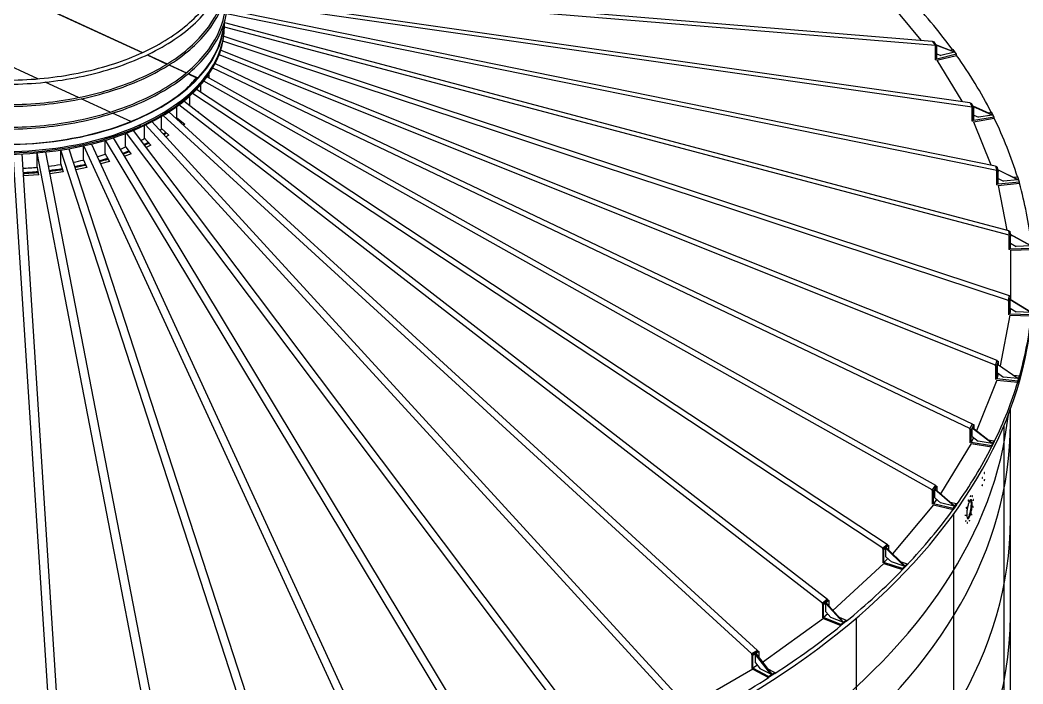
# Model space of a CAD drawing. Header units: millimetres. Extents: x 0 to 126150, y 0 to 89100.
# Drawn here: x 108178 to 120104, y 43323 to 51215 of the extents above; entities that cross this region are included whole.
import ezdxf

# ---------------------------------------------------------------- set-up
doc = ezdxf.new("R2010")
doc.units = ezdxf.units.MM
doc.header["$LTSCALE"] = 150
doc.layers.add('Visible', color=7, linetype='Continuous', lineweight=25)
doc.layers.add('Visible Narrow', color=7, linetype='Continuous', lineweight=18)

msp = doc.modelspace()

# ---------------------------------------------------------------- linework, layer by layer
at = {"layer": 'Visible'}
for p, q in [((106401.2, 52318.49), (109635.34, 50829.29)), ((106481.64, 52277.37), (109630.9, 50827.25)), ((108390.33, 50516.39), (105652.97, 51776.85)), ((110643.67, 51656.49), (119026.14, 50964.78)), ((119064.4, 50911.44), (110638.89, 51606.7)), ((110644.28, 51497.65), (119474.03, 50235.56)), ((119501.71, 50180.09), (110645.71, 51445.93)), ((118504.21, 51438.01), (118889.54, 50976.05)), ((119794.44, 49425.07), (110631.44, 51288.31)), ((110639.25, 51340.23), (119777.69, 49481.99)), ((110610.91, 51157.36), (110610.91, 51199.54)), ((110610.91, 51186.05), (119933.31, 48713.52)), ((119938.91, 48655.87), (110610.48, 51130.01)), ((119933.31, 47882.17), (110590.9, 50965.84)), ((110600.37, 51022.21), (119938.91, 47939.82)), ((119026.14, 50964.78), (119064.4, 50911.44)), ((119030.64, 50958.5), (119039, 50960.5)), ((119039, 50960.5), (119081.1, 50901.82)), ((110564.64, 50858.26), (119794.44, 47170.62)), ((119064.4, 50900.96), (119064.4, 50911.44)), ((119064.4, 50742.41), (119064.4, 50900.96)), ((119064.4, 50900.96), (119066.32, 50898.29)), ((119065.47, 50923.6), (119284.49, 50837.72)), ((119081.1, 50901.82), (119066.32, 50898.29)), ((119066.32, 50898.29), (119066.32, 50739.66)), ((119288.32, 50832.39), (119069.3, 50918.27)), ((119081.1, 50751.59), (119081.1, 50901.82)), ((119081.1, 50813.3), (119129.37, 50794.38)), ((119315.76, 50807.71), (119081.1, 50751.59)), ((119288.32, 50832.39), (119129.37, 50794.38)), ((119234.99, 50857.13), (119273.67, 50866.38)), ((119315.76, 50807.71), (119273.67, 50866.38)), ((119284.49, 50837.72), (119288.32, 50832.39)), ((119315.76, 50794.64), (119315.76, 50807.71)), ((109688.37, 50800.79), (109925.38, 50691.65)), ((109692.72, 50802.86), (109929.15, 50693.99)), ((110498.97, 50697.3), (119501.71, 46415.6)), ((119777.69, 47113.7), (110545.47, 50802.3)), ((119080.86, 50738.47), (119315.76, 50794.64)), ((119080.86, 50738.47), (119377.27, 50249.39)), ((109948.52, 50680.99), (110154.62, 50586.09)), ((109952.26, 50683.35), (110157.78, 50588.72)), ((110176.06, 50576.22), (110276.41, 50530.01)), ((110179.2, 50578.86), (110293.22, 50526.36)), ((110422.19, 50568.64), (110422.19, 50530.91)), ((119474.03, 46360.12), (110469.2, 50642.81)), ((108873.04, 50294.11), (108477.61, 50476.2)), ((110290.55, 50523.5), (110276.41, 50530.01)), ((110356.85, 50492.97), (110346.94, 50497.53)), ((110349.42, 50500.48), (110356.85, 50497.06)), ((110356.85, 50492.97), (110356.85, 50497.06)), ((119026.14, 45630.91), (110363.09, 50489.25)), ((110403.12, 50541.61), (119064.4, 45684.25)), ((118439.64, 44935.24), (110228.46, 50343.44)), ((110278.28, 50393.02), (118488.02, 44985.77)), ((110323.19, 50441.84), (110323.19, 50363.44)), ((109249.68, 50120.68), (108905.67, 50279.09)), ((110125.99, 50253.29), (117779.8, 44328.94)), ((110195.04, 50312.46), (110195.04, 50199.84)), ((119474.03, 50235.56), (119501.71, 50180.09)), ((119477.47, 50228.66), (119488.02, 50230.42)), ((119488.02, 50230.42), (119518.47, 50169.39)), ((109493.65, 50008.34), (109278.49, 50107.42)), ((109948.08, 50124.1), (116948.65, 43722.02)), ((110039.34, 50186.72), (110039.34, 50054.7)), ((117721.93, 44281.85), (110066.95, 50207.11)), ((110265.83, 50145.04), (110299.84, 50122.65)), ((110301.04, 50122.27), (110298.4, 50119.84)), ((119501.71, 50169.61), (119501.71, 50180.09)), ((119501.71, 50011.06), (119501.71, 50169.61)), ((119501.71, 50169.61), (119503.1, 50166.83)), ((119518.47, 50169.39), (119503.1, 50166.83)), ((119503.1, 50166.83), (119503.1, 50008.2)), ((119506.56, 50193.26), (119737.29, 50091.6)), ((119740.06, 50086.05), (119509.33, 50187.71)), ((119518.47, 50019.15), (119518.47, 50169.39)), ((119687.79, 50113.41), (119732.09, 50120.78)), ((119762.55, 50059.75), (119732.09, 50120.78)), ((119737.29, 50091.6), (119740.06, 50086.05)), ((109746.72, 50006.97), (116005.03, 43172.64)), ((109858.07, 50068.54), (109858.07, 49928.65)), ((116882.02, 43678.97), (109880.53, 50081.88)), ((110039.34, 50054.7), (110137, 49979.11)), ((110138.12, 49978.65), (110120.82, 49966.13)), ((119518.22, 50006.05), (119762.55, 50046.69)), ((119518.22, 50006.05), (119720.83, 49493.55)), ((119518.47, 50083.34), (119574.73, 50058.55)), ((119762.55, 50059.75), (119518.47, 50019.15)), ((119740.06, 50086.05), (119574.73, 50058.55)), ((119762.55, 50046.69), (119762.55, 50059.75)), ((109428.17, 49865.21), (109428.17, 49715.51)), ((114879.25, 42654.31), (109442.27, 49870.57)), ((109524.32, 49903.33), (114960.81, 42687.72)), ((109608.61, 49955.41), (109590.96, 49963.54)), ((109608.61, 49951.33), (109608.61, 49955.41)), ((109653.48, 49960.66), (109653.48, 49815.11)), ((115930.47, 43134.17), (109671.47, 49969.25)), ((109858.07, 49928.65), (109947.35, 49847)), ((109027.38, 49741.27), (112624.17, 41934.74)), ((109184.96, 49783.84), (109184.96, 49631.11)), ((113741.59, 42245.42), (109195.72, 49787.03)), ((109283.58, 49814.4), (113829.11, 42273.35)), ((109653.48, 49815.11), (109733.27, 49727.98)), ((109948.37, 49846.47), (109912.6, 49825.82)), ((108625.03, 41407.74), (108097.87, 49621.29)), ((108197.72, 49624.46), (108724.87, 41410.98)), ((108379.41, 49635.98), (108379.41, 49478.61)), ((109957.32, 41491.15), (108382.53, 49636.24)), ((108481.15, 49645.72), (110055.9, 41500.82)), ((108657.26, 49668.34), (108657.26, 49511.9)), ((111265.05, 41660.16), (108662.63, 49669.15)), ((108758.82, 49684.82), (111361.14, 41676.14)), ((108926.9, 49717.88), (108926.9, 49562.95)), ((112531.78, 41912.64), (108934.79, 49719.61)), ((109184.96, 49631.11), (109242.88, 49535.01)), ((109498.25, 49622.9), (109416.81, 49593.36)), ((109428.17, 49715.51), (109497.46, 49623.55)), ((109734.18, 49727.39), (109676.79, 49700.97)), ((108657.26, 49511.9), (108690.41, 49409.89)), ((108926.9, 49562.95), (108972.73, 49463.5)), ((109243.54, 49534.32), (109136.45, 49504.55)), ((108399.69, 49374.09), (108214.56, 49362.05)), ((108379.41, 49478.61), (108399.46, 49374.87)), ((108690.78, 49409.13), (108530.97, 49388.07)), ((108973.25, 49462.77), (108839.74, 49435.79)), ((119777.69, 49481.99), (119794.44, 49425.07)), ((119779.85, 49474.65), (119792.63, 49475.9)), ((119792.63, 49475.9), (119811.05, 49413.29)), ((119794.44, 49414.59), (119794.44, 49425.07)), ((119794.44, 49256.04), (119794.44, 49414.59)), ((119794.44, 49414.59), (119795.28, 49411.74)), ((119811.05, 49413.29), (119795.28, 49411.74)), ((119795.28, 49411.74), (119795.28, 49253.11)), ((119803.53, 49438.84), (120042.54, 49320.9)), ((120044.22, 49315.21), (119805.21, 49433.15)), ((119811.05, 49263.05), (119811.05, 49413.29)), ((119810.8, 49249.96), (120061.47, 49274.55)), ((119811.05, 49329.93), (119874.6, 49298.57)), ((119811.05, 49327.47), (119815.21, 49327.88)), ((120061.47, 49287.62), (119811.05, 49263.05)), ((120044.22, 49315.21), (119874.6, 49298.57)), ((119993.05, 49345.32), (120043.04, 49350.23)), ((120042.54, 49320.9), (120044.22, 49315.21)), ((120061.47, 49287.62), (120043.04, 49350.23)), ((120061.47, 49274.55), (120061.47, 49287.62)), ((119810.8, 49249.96), (119914.52, 48718.5)), ((119933.31, 48713.52), (119938.91, 48655.87)), ((119934.04, 48705.95), (119949, 48706.44)), ((119949, 48706.44), (119955.17, 48643.03)), ((119952.56, 48669.85), (120196.42, 48535.31)), ((120196.98, 48529.54), (119953.12, 48664.08)), ((119938.91, 48645.39), (119938.91, 48655.87)), ((119938.91, 48486.85), (119938.91, 48645.39)), ((119938.91, 48645.39), (119939.19, 48642.51)), ((119955.17, 48643.03), (119939.19, 48642.51)), ((119939.19, 48642.51), (119939.19, 48483.88)), ((119955.17, 48492.79), (119955.17, 48643.03)), ((119955.17, 48562.61), (120025.2, 48523.97)), ((119955.17, 48556.4), (119965.81, 48556.74)), ((119954.91, 48479.72), (120208.77, 48487.95)), ((119954.91, 48479.72), (119954.91, 47931.71)), ((120208.77, 48501.01), (119955.17, 48492.79)), ((120196.98, 48529.54), (120025.2, 48523.97)), ((119933.31, 47871.69), (119933.03, 47868.81)), ((119933.03, 47868.81), (119933.03, 47710.18)), ((119949, 47868.29), (119933.03, 47868.81)), ((119938.91, 47939.82), (119933.31, 47882.17)), ((119933.31, 47871.69), (119938.91, 47929.34)), ((119933.31, 47871.69), (119933.31, 47882.17)), ((119938.91, 47939.82), (119938.91, 47929.34)), ((119939.19, 47932.22), (119938.91, 47929.34)), ((119939.19, 47932.22), (119955.17, 47931.7)), ((119955.17, 47931.7), (119949, 47868.29)), ((119949, 47718.06), (119949, 47868.29)), ((119951.8, 47889.77), (119952.37, 47895.53)), ((120196.42, 47738.95), (119951.8, 47889.77)), ((119951.8, 47789.43), (119951.8, 47889.77)), ((119952.37, 47895.53), (120196.98, 47744.71)), ((119955.17, 47931.7), (119955.17, 47893.8)), ((119948.74, 47705), (119831.76, 47105.58)), ((119948.74, 47705), (120202.6, 47696.77)), ((119955.17, 47781.47), (119949, 47718.06)), ((120202.6, 47709.83), (119949, 47718.06)), ((119951.8, 47789.43), (120024.64, 47744.52)), ((119955.17, 47787.35), (119955.17, 47781.47)), ((119955.17, 47781.47), (119965.25, 47781.14)), ((120196.42, 47738.95), (120024.64, 47744.52)), ((119794.44, 47170.62), (119777.69, 47113.7)), ((119777.69, 47103.22), (119794.44, 47160.14)), ((119777.69, 47103.22), (119777.69, 47113.7)), ((119811.05, 47161.44), (119792.63, 47098.83)), ((119794.44, 47170.62), (119794.44, 47160.14)), ((119795.28, 47162.99), (119794.44, 47160.14)), ((119795.28, 47162.99), (119811.05, 47161.44)), ((119801, 47119.94), (119802.68, 47125.63)), ((120042.54, 46953.36), (119801, 47119.94)), ((119801, 47019.6), (119801, 47119.94)), ((119802.68, 47125.63), (120044.22, 46959.05)), ((119811.05, 47161.44), (119811.05, 47119.86)), ((119777.69, 47103.22), (119776.86, 47100.38)), ((119776.86, 47100.38), (119776.86, 46941.75)), ((119792.63, 47098.83), (119776.86, 47100.38)), ((119792.63, 46948.59), (119792.63, 47098.83)), ((119811.05, 47011.21), (119792.63, 46948.59)), ((119801, 47019.6), (119872.93, 46970)), ((119811.05, 47012.67), (119811.05, 47011.21)), ((119811.05, 47011.21), (119813.53, 47010.96)), ((119813.32, 47011.1), (119813.3, 47010.98)), ((119994.72, 46993.19), (120061.47, 46986.64)), ((119792.37, 46935.56), (119553.85, 46332.19)), ((119792.37, 46935.56), (120043.04, 46910.97)), ((120043.04, 46924.03), (119792.63, 46948.59)), ((120042.54, 46953.36), (119872.93, 46970)), ((120044.22, 46959.05), (120042.54, 46953.36)), ((120043.04, 46924.03), (120061.47, 46986.64)), ((120061.47, 46973.58), (120043.04, 46910.97)), ((120043.04, 46910.97), (120043.04, 46924.03)), ((120061.47, 46986.64), (120061.47, 46973.58)), ((119954.91, 30376.29), (119954.91, 46587.94)), ((119501.71, 46415.6), (119474.03, 46360.12)), ((119474.03, 46349.64), (119501.71, 46405.12)), ((119518.47, 46405.34), (119488.02, 46344.31)), ((119501.71, 46415.6), (119501.71, 46405.12)), ((119503.1, 46407.9), (119501.71, 46405.12)), ((119503.1, 46407.9), (119518.47, 46405.34)), ((119518.47, 46405.34), (119518.47, 46359.55)), ((119879.77, 29603.81), (119879.77, 46397.89)), ((119474.03, 46349.64), (119472.65, 46346.87)), ((119472.65, 46346.87), (119472.65, 46188.24)), ((119488.02, 46344.31), (119472.65, 46346.87)), ((119474.03, 46349.64), (119474.03, 46360.12)), ((119488.02, 46194.08), (119488.02, 46344.31)), ((119501.86, 46364.7), (119504.63, 46370.25)), ((119737.29, 46182.66), (119501.86, 46364.7)), ((119501.86, 46264.36), (119501.86, 46364.7)), ((119504.63, 46370.25), (119740.06, 46188.21)), ((119487.77, 46181.05), (119125.61, 45583.49)), ((119487.77, 46181.05), (119732.09, 46140.42)), ((119517.18, 46252.52), (119488.02, 46194.08)), ((119732.09, 46153.48), (119488.02, 46194.08)), ((119501.86, 46264.36), (119571.96, 46210.16)), ((119737.29, 46182.66), (119571.96, 46210.16)), ((119690.56, 46226.48), (119762.55, 46214.51)), ((119732.09, 46153.48), (119762.55, 46214.51)), ((119762.55, 46201.44), (119732.09, 46140.42)), ((119740.06, 46188.21), (119737.29, 46182.66)), ((119762.55, 46214.51), (119762.55, 46201.44)), ((119732.09, 46140.42), (119732.09, 46153.48)), ((119064.4, 45684.25), (119026.14, 45630.91)), ((119064.4, 45684.25), (119064.4, 45673.77)), ((119026.14, 45620.43), (119024.22, 45617.77)), ((119024.22, 45617.77), (119024.22, 45459.14)), ((119039, 45614.23), (119024.22, 45617.77)), ((119026.14, 45620.43), (119064.4, 45673.77)), ((119026.14, 45620.43), (119026.14, 45630.91)), ((119081.1, 45672.9), (119039, 45614.23)), ((119039, 45463.99), (119039, 45614.23)), ((119058.14, 45633.55), (119061.97, 45638.89)), ((119284.49, 45436.53), (119058.14, 45633.55)), ((119058.14, 45533.21), (119058.14, 45633.55)), ((119061.97, 45638.89), (119288.32, 45441.87)), ((119066.32, 45676.44), (119064.4, 45673.77)), ((119066.32, 45676.44), (119081.1, 45672.9)), ((119081.1, 45672.9), (119081.1, 45622.23)), ((119038.76, 45450.99), (118553.2, 44868.85)), ((119038.76, 45450.99), (119273.67, 45394.81)), ((119076.93, 45516.86), (119039, 45463.99)), ((119273.67, 45407.88), (119039, 45463.99)), ((119058.14, 45533.21), (119125.54, 45474.55)), ((119284.49, 45436.53), (119125.54, 45474.55)), ((119238.82, 45484.95), (119315.76, 45466.55)), ((119273.67, 45407.88), (119315.76, 45466.55)), ((119315.76, 45453.49), (119273.67, 45394.81)), ((119288.32, 45441.87), (119284.49, 45436.53)), ((119315.76, 45466.55), (119315.76, 45453.49)), ((119273.67, 45394.81), (119273.67, 45407.88)), ((119284.32, 28097.58), (119284.32, 45348.46)), ((118488.02, 44985.77), (118439.64, 44935.24)), ((118439.64, 44924.76), (118488.02, 44975.29)), ((118504.44, 44973.35), (118451.23, 44917.76)), ((118488.02, 44985.77), (118488.02, 44975.29)), ((118490.43, 44977.82), (118488.02, 44975.29)), ((118490.43, 44977.82), (118504.44, 44973.35)), ((118504.44, 44973.35), (118504.44, 44916.9)), ((118439.64, 44924.76), (118437.22, 44922.23)), ((118437.22, 44922.23), (118437.22, 44763.6)), ((118451.23, 44917.76), (118437.22, 44922.23)), ((118439.64, 44924.76), (118439.64, 44935.24)), ((118451.23, 44767.53), (118451.23, 44917.76)), ((118475.41, 44935.68), (118480.25, 44940.73)), ((118689.84, 44724.37), (118475.41, 44935.68)), ((118475.41, 44835.34), (118475.41, 44935.68)), ((118480.25, 44940.73), (118694.68, 44729.43)), ((118451, 44754.54), (117844.47, 44197.23)), ((118451, 44754.54), (118673.54, 44683.53)), ((118496.37, 44814.69), (118451.23, 44767.53)), ((118673.54, 44696.59), (118451.23, 44767.53)), ((118475.41, 44835.34), (118539.26, 44772.42)), ((118689.84, 44724.37), (118539.26, 44772.42)), ((118645.18, 44778.2), (118726.74, 44752.18)), ((118673.54, 44696.59), (118726.74, 44752.18)), ((118726.74, 44739.11), (118673.54, 44683.53)), ((118694.68, 44729.43), (118689.84, 44724.37)), ((118726.74, 44752.18), (118726.74, 44739.11)), ((118673.54, 44683.53), (118673.54, 44696.59)), ((117721.93, 44271.37), (117719.03, 44269.02)), ((117719.03, 44269.02), (117719.03, 44110.39)), ((117732.08, 44263.67), (117719.03, 44269.02)), ((117779.8, 44328.94), (117721.93, 44281.85)), ((117721.93, 44271.37), (117779.8, 44318.46)), ((117721.93, 44271.37), (117721.93, 44281.85)), ((117795.74, 44315.47), (117732.08, 44263.67)), ((117732.08, 44113.44), (117732.08, 44263.67)), ((117761.02, 44279.87), (117766.8, 44284.58)), ((117960.83, 44055.13), (117761.02, 44279.87)), ((117761.02, 44179.53), (117761.02, 44279.87)), ((117766.8, 44284.58), (117966.62, 44059.84)), ((117779.8, 44328.94), (117779.8, 44318.46)), ((117782.69, 44320.81), (117779.8, 44318.46)), ((117782.69, 44320.81), (117795.74, 44315.47)), ((117795.74, 44315.47), (117795.74, 44252.03)), ((117782.97, 44154.84), (117732.08, 44113.44)), ((117761.02, 44179.53), (117820.52, 44112.61)), ((117731.87, 44100.46), (117008.88, 43577.04)), ((117731.87, 44100.46), (117939.24, 44015.51)), ((117939.24, 44028.58), (117732.08, 44113.44)), ((117960.83, 44055.13), (117820.52, 44112.61)), ((117917.12, 44115.51), (118002.89, 44080.37)), ((117939.24, 44028.58), (118002.89, 44080.37)), ((118002.89, 44067.31), (117939.24, 44015.51)), ((117939.24, 44015.51), (117939.24, 44028.58)), ((117966.62, 44059.84), (117960.83, 44055.13)), ((118002.89, 44080.37), (118002.89, 44067.31)), ((118123.26, 26916.27), (118123.26, 44106.93)), ((116882.02, 43668.49), (116878.68, 43666.34)), ((116878.68, 43666.34), (116878.68, 43507.71)), ((116890.61, 43660.18), (116878.68, 43666.34)), ((116948.65, 43722.02), (116882.02, 43678.97)), ((116882.02, 43668.49), (116948.65, 43711.54)), ((116882.02, 43668.49), (116882.02, 43678.97)), ((116963.91, 43707.54), (116890.61, 43660.18)), ((116890.61, 43509.95), (116890.61, 43660.18)), ((116923.93, 43674.36), (116930.6, 43678.66)), ((117106.61, 43437.22), (116923.93, 43674.36)), ((116923.93, 43574.02), (116923.93, 43674.36)), ((116930.6, 43678.66), (117113.28, 43441.52)), ((116948.65, 43722.02), (116948.65, 43711.54)), ((116951.98, 43713.69), (116948.65, 43711.54)), ((116951.98, 43713.69), (116963.91, 43707.54)), ((116963.91, 43707.54), (116963.91, 43635.41)), ((116945.82, 43545.61), (116890.61, 43509.95)), ((116923.93, 43574.02), (116978.33, 43503.41)), ((116890.42, 43496.98), (116057.44, 43016.06)), ((116890.42, 43496.98), (117080.01, 43399.17)), ((117080.01, 43412.23), (116890.61, 43509.95)), ((117106.61, 43437.22), (116978.33, 43503.41)), ((117063.78, 43505.77), (117153.31, 43459.58)), ((117080.01, 43412.23), (117153.31, 43459.58)), ((117153.31, 43446.52), (117080.01, 43399.17)), ((117080.01, 43399.17), (117080.01, 43412.23)), ((117113.28, 43441.52), (117106.61, 43437.22)), ((117153.31, 43459.58), (117153.31, 43446.52))]:
    msp.add_line(p, q, dxfattribs=at)
for centre, major_axis, start_param, end_param in [((108004.91, 48124.06), (-12220, 0), 3.54050331, 3.64199064), ((108004.91, 51239.01), (2606, 0), 4.2460978, 6.25443181), ((108004.91, 51239.01), (2600, 0), 4.24493598, 6.23753061), ((108004.91, 51157.36), (2606, 0), 4.2460978, 6.28318531), ((108004.91, 51121.44), (2600, 0), 4.24470617, 6.19851569), ((108004.91, 51136.95), (2600, 0), 5.8428081, 6.11935102), ((108004.91, 48124.06), (12220, 0), 0.28677951, 0.38819825), ((108004.91, 51132.87), (2600, 0), 5.37707174, 5.8428081), ((108004.91, 51132.87), (2500, 0), 5.73863054, 5.85230577), ((108004.91, 50899.35), (2514, 0), 5.65286809, 5.65872244), ((108004.91, 50899.35), (2600, 0), 5.63979195, 5.648309), ((108004.91, 50887.92), (2600, 0), 5.64414623, 5.65307103), ((108004.91, 48124.06), (12220, 0), 0.17462598, 0.27599851), ((108004.91, 51136.95), (2600, 0), 4.24493598, 5.37707174), ((108004.91, 50899.35), (2514, 0), 5.52989719, 5.54506751), ((108004.91, 50899.35), (2600, 0), 5.51854606, 5.53594078), ((108004.91, 50887.92), (2600, 0), 5.52229768, 5.54015018), ((108004.91, 50899.35), (2514, 0), 5.40699909, 5.43140224), ((108004.91, 50899.35), (2600, 0), 5.39734682, 5.42357118), ((108004.91, 50887.92), (2600, 0), 5.40050406, 5.42722379), ((108004.91, 50899.35), (2514, 0), 5.16143512, 5.20405579), ((108004.91, 50899.35), (2514, 0), 5.28417925, 5.31773078), ((108004.91, 50899.35), (2600, 0), 5.27620135, 5.31120071), ((108004.91, 50887.92), (2600, 0), 5.27877203, 5.31429396), ((108004.91, 50899.35), (2514, 0), 4.91613762, 4.97670055), ((108004.91, 50899.35), (2514, 0), 5.03875855, 5.09037881), ((108004.91, 50899.35), (2600, 0), 5.0340677, 5.08645837), ((108004.91, 50899.35), (2600, 0), 5.15510986, 5.19882971), ((108004.91, 50887.92), (2600, 0), 5.15710095, 5.20136208), ((108004.91, 50899.35), (2514, 0), 4.79355804, 4.86302111), ((108004.91, 50899.35), (2600, 0), 4.79209743, 4.86171504), ((108004.91, 50887.92), (2600, 0), 4.79237967, 4.86256045), ((108004.91, 50899.35), (2600, 0), 4.91306692, 4.9740868), ((108004.91, 50887.92), (2600, 0), 4.91391513, 4.97549506), ((108004.91, 50887.92), (2600, 0), 5.03548507, 5.08842898), ((108004.91, 48124.06), (12220, 0), 0.06244949, 0.16379877), ((108004.91, 48062.83), (12220, 0), 4.05805234, 6.28318531), ((108004.91, 48124.06), (12220, 0), 6.11944778, 6.2225846), ((108004.91, 48124.06), (12220, 0), 6.00722251, 6.11038487), ((108004.91, 46960.56), (11950, 0), 3.84602878, 6.22000664), ((108004.91, 46420.44), (11950, 0), 3.7781736, 6.28318531), ((108004.91, 48124.06), (12220, 0), 5.89501178, 5.99818513), ((108004.91, 48124.06), (12220, 0), 5.7828058, 5.88598539), ((108004.91, 45277.35), (11950, 0), 3.67613023, 6.28318531), ((108004.91, 48124.06), (12220, 0), 5.67060195, 5.77378565), ((108004.91, 44134.25), (11950, 0), 3.34367213, 6.28318531), ((108004.91, 48124.06), (12220, 0), 5.55839924, 5.66158592), ((108004.91, 48124.06), (12220, 0), 5.4461972, 5.54938618)]:
    msp.add_ellipse(centre, major_axis=major_axis, ratio=0.57735027, start_param=start_param, end_param=end_param, dxfattribs=at)
for points, knots in [([(106819.3, 50613.64), (107072.81, 50540.25), (107346.62, 50490.65), (107907.15, 50443.92), (108193.76, 50446.76), (108751.05, 50504.55), (109021.63, 50559.5), (109519.66, 50716.17), (109747, 50817.89), (110135.37, 51058.33), (110296.33, 51197.03), (110534.37, 51497.49), (110611.8, 51659.2), (110674.02, 51987.14), (110660.05, 52153.05), (110544.12, 52473.55), (110441.94, 52628.01), (110159.05, 52911.74), (109977.29, 53040.66), (109553.05, 53258.85), (109310.47, 53347.98), (108789.49, 53477.34), (108511.21, 53517.59), (107947, 53545.3), (107661.17, 53532.78), (107110.61, 53456.25), (106845.97, 53392.24), (106364.42, 53218.91), (106147.61, 53109.6), (105783.96, 52856.19), (105637.14, 52712.12), (105429.87, 52403.99), (105368.9, 52240.01), (105339.64, 51910.95), (105370.08, 51746.22), (105517.48, 51430.35), (105635.08, 51279.36), (105838.91, 51099.97), (105891.74, 51058.24), (105948, 51018.17)], [1.89141814, 1.89141814, 1.89141814, 1.89141814, 2.21277243, 2.21277243, 2.53392338, 2.53392338, 2.85508656, 2.85508656, 3.17647084, 3.17647084, 3.49799573, 3.49799573, 3.81789701, 3.81789701, 4.13288405, 4.13288405, 4.44931971, 4.44931971, 4.77007486, 4.77007486, 5.09161971, 5.09161971, 5.41292449, 5.41292449, 5.7340605, 5.7340605, 6.0552504, 6.0552504, 6.37668624, 6.37668624, 6.698138, 6.698138, 7.0172929, 7.0172929, 7.33175657, 7.33175657, 7.64918897, 7.64918897, 7.74993352, 7.74993352, 7.74993352, 7.74993352]), ([(106796.85, 50670.62), (107042.94, 50596.62), (107309.84, 50545.38), (107858.43, 50493.76), (108140.03, 50493.4), (108689.2, 50543.68), (108956.65, 50594.3), (109450.08, 50741.2), (109675.97, 50837.43), (110063.34, 51065.28), (110224.75, 51196.84), (110467.8, 51481.74), (110549.06, 51635.01), (110624.74, 51949.76), (110617.9, 52111.42), (110514.81, 52426.11), (110418.59, 52579.16), (110147.02, 52858.83), (109972.94, 52985.66), (109564.07, 53201.46), (109329.53, 53290.48), (108823.24, 53421.77), (108551.55, 53463.99), (107998.59, 53497.14), (107717.41, 53488.05), (107174.3, 53419.45), (106912.47, 53359.96), (106434.9, 53196.86), (106219.23, 53093.3), (105855.75, 52853.08), (105708.03, 52716.5), (105494.19, 52424.12), (105428.54, 52268.39), (105384.95, 51951.23), (105408.34, 51789.57), (105543.84, 51478.62), (105655.36, 51329.33), (105868.75, 51136.85), (105938.39, 51082.48), (106014.14, 51031.01)], [1.87599359, 1.87599359, 1.87599359, 1.87599359, 2.19461483, 2.19461483, 2.5134513, 2.5134513, 2.83228933, 2.83228933, 3.15091429, 3.15091429, 3.46934369, 3.46934369, 3.78905874, 3.78905874, 4.11392783, 4.11392783, 4.43795311, 4.43795311, 4.75720709, 4.75720709, 5.07563499, 5.07563499, 5.39430749, 5.39430749, 5.71316138, 5.71316138, 6.03197507, 6.03197507, 6.35054691, 6.35054691, 6.66901698, 6.66901698, 6.98939754, 6.98939754, 7.3150463, 7.3150463, 7.63795152, 7.63795152, 7.7728837, 7.7728837, 7.7728837, 7.7728837]), ([(106826.92, 50347.88), (107079.12, 50275.17), (107351.51, 50226.04), (107909.21, 50179.83), (108194.41, 50182.75), (108748.86, 50240.33), (109018.02, 50294.98), (109513.18, 50450.6), (109739.09, 50551.54), (110124.76, 50789.75), (110284.46, 50926.97), (110520.95, 51223.88), (110597.86, 51383.51), (110646.31, 51634.34), (110650.1, 51723.23), (110640.62, 51811.61)], [1.89305816, 1.89305816, 1.89305816, 1.89305816, 2.21365607, 2.21365607, 2.53416428, 2.53416428, 2.85467808, 2.85467808, 3.1752898, 3.1752898, 3.49596679, 3.49596679, 3.81594265, 3.81594265, 3.98881116, 3.98881116, 3.98881116, 3.98881116]), ([(106832.88, 50368.33), (107082.68, 50296.32), (107352.63, 50247.51), (107905.66, 50201.31), (108188.64, 50203.93), (108738.88, 50260.35), (109006.04, 50314.14), (109497.38, 50467.38), (109721.48, 50566.77), (110103.96, 50800.91), (110262.27, 50935.59), (110497.57, 51226.55), (110574.36, 51382.76), (110620.28, 51608.62), (110626.07, 51675.98), (110624, 51743.27)], [1.89308035, 1.89308035, 1.89308035, 1.89308035, 2.21248041, 2.21248041, 2.5319708, 2.5319708, 2.85145611, 2.85145611, 3.17084344, 3.17084344, 3.49015869, 3.49015869, 3.81013915, 3.81013915, 3.94472883, 3.94472883, 3.94472883, 3.94472883]), ([(106826.92, 50078.44), (107079.12, 50005.73), (107351.51, 49956.6), (107909.21, 49910.39), (108194.41, 49913.3), (108748.86, 49970.88), (109018.02, 50025.54), (109513.18, 50181.15), (109739.09, 50282.1), (110124.76, 50520.3), (110284.46, 50657.53), (110520.95, 50954.44), (110597.86, 51114.07), (110648.86, 51378.11), (110650.92, 51480.5), (110635.46, 51581.94)], [1.89305816, 1.89305816, 1.89305816, 1.89305816, 2.21365607, 2.21365607, 2.53416428, 2.53416428, 2.85467808, 2.85467808, 3.1752898, 3.1752898, 3.49596679, 3.49596679, 3.81594265, 3.81594265, 4.01476605, 4.01476605, 4.01476605, 4.01476605]), ([(106832.88, 50098.89), (107082.68, 50026.87), (107352.63, 49978.07), (107905.66, 49931.86), (108188.64, 49934.48), (108738.88, 49990.91), (109006.04, 50044.7), (109497.38, 50197.93), (109721.48, 50297.33), (110103.96, 50531.47), (110262.27, 50666.15), (110497.57, 50957.11), (110574.36, 51113.32), (110622.85, 51351.81), (110627.97, 51432.01), (110621.99, 51511.96)], [1.89308035, 1.89308035, 1.89308035, 1.89308035, 2.21248041, 2.21248041, 2.5319708, 2.5319708, 2.85145611, 2.85145611, 3.17084344, 3.17084344, 3.49015869, 3.49015869, 3.81013915, 3.81013915, 3.97015815, 3.97015815, 3.97015815, 3.97015815]), ([(119643.47, 45826.39), (119643.47, 45827.97), (119643.66, 45830.02), (119643.98, 45831.89), (119644.31, 45833.75), (119644.76, 45835.42), (119645.19, 45836.36), (119645.63, 45837.3), (119646.04, 45837.52), (119646.31, 45836.94), (119646.57, 45836.37), (119646.69, 45835.01), (119646.62, 45833.29), (119646.55, 45831.55), (119646.29, 45829.47), (119645.92, 45827.7), (119645.56, 45825.94), (119645.09, 45824.5), (119644.67, 45823.83), (119644.25, 45823.16), (119643.87, 45823.27), (119643.66, 45824.13), (119643.54, 45824.65), (119643.47, 45825.44), (119643.47, 45826.39)], [-3.14159265, -3.14159265, -3.14159265, -3.14159265, -2.31123225, -2.31123225, -2.31123225, -1.48403399, -1.48403399, -1.48403399, -0.65958865, -0.65958865, -0.65958865, 0.16255372, 0.16255372, 0.16255372, 0.99161255, 0.99161255, 0.99161255, 1.81514617, 1.81514617, 1.81514617, 2.64177362, 2.64177362, 2.64177362, 3.14159265, 3.14159265, 3.14159265, 3.14159265]), ([(119619.19, 45767.38), (119619.19, 45768.97), (119619.39, 45771.01), (119619.73, 45772.88), (119620.06, 45774.74), (119620.53, 45776.4), (119620.98, 45777.35), (119621.43, 45778.29), (119621.86, 45778.5), (119622.14, 45777.92), (119622.41, 45777.34), (119622.53, 45775.99), (119622.46, 45774.27), (119622.39, 45772.53), (119622.12, 45770.45), (119621.74, 45768.68), (119621.36, 45766.92), (119620.88, 45765.48), (119620.44, 45764.82), (119620, 45764.15), (119619.61, 45764.26), (119619.39, 45765.13), (119619.26, 45765.65), (119619.19, 45766.43), (119619.19, 45767.38)], [-3.14159265, -3.14159265, -3.14159265, -3.14159265, -2.31123225, -2.31123225, -2.31123225, -1.48403399, -1.48403399, -1.48403399, -0.65958865, -0.65958865, -0.65958865, 0.16255372, 0.16255372, 0.16255372, 0.99161255, 0.99161255, 0.99161255, 1.81514617, 1.81514617, 1.81514617, 2.64177362, 2.64177362, 2.64177362, 3.14159265, 3.14159265, 3.14159265, 3.14159265]), ([(119619.19, 45681.65), (119619.19, 45683.23), (119619.39, 45685.28), (119619.73, 45687.15), (119620.06, 45689.01), (119620.53, 45690.67), (119620.98, 45691.62), (119621.43, 45692.56), (119621.86, 45692.77), (119622.14, 45692.19), (119622.41, 45691.61), (119622.53, 45690.25), (119622.46, 45688.53), (119622.39, 45686.8), (119622.12, 45684.72), (119621.74, 45682.95), (119621.36, 45681.19), (119620.88, 45679.75), (119620.44, 45679.08), (119620, 45678.42), (119619.61, 45678.53), (119619.39, 45679.39), (119619.26, 45679.91), (119619.19, 45680.7), (119619.19, 45681.65)], [-3.14159265, -3.14159265, -3.14159265, -3.14159265, -2.31123225, -2.31123225, -2.31123225, -1.48403399, -1.48403399, -1.48403399, -0.65958865, -0.65958865, -0.65958865, 0.16255372, 0.16255372, 0.16255372, 0.99161255, 0.99161255, 0.99161255, 1.81514617, 1.81514617, 1.81514617, 2.64177362, 2.64177362, 2.64177362, 3.14159265, 3.14159265, 3.14159265, 3.14159265]), ([(119643.47, 45740.66), (119643.47, 45742.24), (119643.66, 45744.29), (119643.98, 45746.16), (119644.31, 45748.02), (119644.76, 45749.68), (119645.19, 45750.63), (119645.63, 45751.57), (119646.04, 45751.79), (119646.31, 45751.21), (119646.57, 45750.63), (119646.69, 45749.28), (119646.62, 45747.56), (119646.55, 45745.82), (119646.29, 45743.74), (119645.92, 45741.97), (119645.56, 45740.2), (119645.09, 45738.77), (119644.67, 45738.1), (119644.25, 45737.42), (119643.87, 45737.54), (119643.66, 45738.4), (119643.54, 45738.92), (119643.47, 45739.7), (119643.47, 45740.66)], [-3.14159265, -3.14159265, -3.14159265, -3.14159265, -2.31123225, -2.31123225, -2.31123225, -1.48403399, -1.48403399, -1.48403399, -0.65958865, -0.65958865, -0.65958865, 0.16255372, 0.16255372, 0.16255372, 0.99161255, 0.99161255, 0.99161255, 1.81514617, 1.81514617, 1.81514617, 2.64177362, 2.64177362, 2.64177362, 3.14159265, 3.14159265, 3.14159265, 3.14159265]), ([(119483.14, 45558.22), (119483.14, 45556.73), (119482.91, 45554.79), (119482.53, 45553.04), (119482.15, 45551.29), (119481.62, 45549.75), (119481.12, 45548.92), (119480.61, 45548.1), (119480.14, 45547.98), (119479.85, 45548.62), (119479.56, 45549.25), (119479.45, 45550.61), (119479.56, 45552.28), (119479.68, 45553.96), (119480.01, 45555.92), (119480.46, 45557.53), (119480.9, 45559.13), (119481.45, 45560.35), (119481.93, 45560.82), (119482.41, 45561.28), (119482.81, 45560.97), (119483, 45559.99), (119483.09, 45559.52), (119483.14, 45558.92), (119483.14, 45558.22)], [-3.14159265, -3.14159265, -3.14159265, -3.14159265, -2.29570476, -2.29570476, -2.29570476, -1.45309439, -1.45309439, -1.45309439, -0.61332897, -0.61332897, -0.61332897, 0.224071, 0.224071, 0.224071, 1.06815071, 1.06815071, 1.06815071, 1.9066573, 1.9066573, 1.9066573, 2.74749112, 2.74749112, 2.74749112, 3.14159265, 3.14159265, 3.14159265, 3.14159265]), ([(119504.66, 45560.62), (119504.66, 45559.12), (119504.44, 45557.18), (119504.07, 45555.43), (119503.7, 45553.68), (119503.18, 45552.14), (119502.69, 45551.31), (119502.19, 45550.48), (119501.73, 45550.36), (119501.44, 45550.99), (119501.16, 45551.63), (119501.06, 45552.99), (119501.17, 45554.66), (119501.28, 45556.34), (119501.6, 45558.3), (119502.04, 45559.91), (119502.47, 45561.51), (119503.01, 45562.74), (119503.48, 45563.2), (119503.95, 45563.67), (119504.34, 45563.36), (119504.53, 45562.38), (119504.62, 45561.92), (119504.66, 45561.31), (119504.66, 45560.62)], [-3.14159265, -3.14159265, -3.14159265, -3.14159265, -2.29570476, -2.29570476, -2.29570476, -1.45309439, -1.45309439, -1.45309439, -0.61332897, -0.61332897, -0.61332897, 0.224071, 0.224071, 0.224071, 1.06815071, 1.06815071, 1.06815071, 1.9066573, 1.9066573, 1.9066573, 2.74749112, 2.74749112, 2.74749112, 3.14159265, 3.14159265, 3.14159265, 3.14159265]), ([(119500.25, 45463.39), (119500.25, 45450.63), (119499.37, 45436.09), (119497.67, 45420.93), (119495.97, 45405.79), (119493.46, 45390.05), (119490.32, 45374.99), (119487.18, 45359.94), (119483.42, 45345.59), (119479.32, 45333.1), (119475.22, 45320.62), (119470.79, 45310), (119466.38, 45302.12), (119461.97, 45294.24), (119457.59, 45289.09), (119453.59, 45287.09), (119449.59, 45285.1), (119445.99, 45286.25), (119443.09, 45290.46), (119440.18, 45294.66), (119437.98, 45301.91), (119436.67, 45311.62), (119435.37, 45321.33), (119434.95, 45333.48), (119435.47, 45347.1), (119436, 45360.76), (119437.45, 45375.88), (119439.71, 45391.24), (119441.98, 45406.59), (119445.04, 45422.16), (119448.64, 45436.71), (119452.24, 45451.24), (119456.38, 45464.73), (119460.69, 45476.09), (119465.01, 45487.44), (119469.51, 45496.65), (119473.82, 45502.99), (119478.14, 45509.34), (119482.28, 45512.79), (119485.91, 45513.07), (119489.53, 45513.34), (119492.64, 45510.45), (119495, 45504.62), (119497.37, 45498.78), (119498.99, 45490.02), (119499.75, 45479.02), (119500.08, 45474.2), (119500.25, 45468.97), (119500.25, 45463.39)], [-3.14159265, -3.14159265, -3.14159265, -3.14159265, -2.73398135, -2.73398135, -2.73398135, -2.32654343, -2.32654343, -2.32654343, -1.9193048, -1.9193048, -1.9193048, -1.51225818, -1.51225818, -1.51225818, -1.10535397, -1.10535397, -1.10535397, -0.69857391, -0.69857391, -0.69857391, -0.29194405, -0.29194405, -0.29194405, 0.11454016, 0.11454016, 0.11454016, 0.52204735, 0.52204735, 0.52204735, 0.92920284, 0.92920284, 0.92920284, 1.33602515, 1.33602515, 1.33602515, 1.74256895, 1.74256895, 1.74256895, 2.14987156, 2.14987156, 2.14987156, 2.5565591, 2.5565591, 2.5565591, 2.96345926, 2.96345926, 2.96345926, 3.14159265, 3.14159265, 3.14159265, 3.14159265]), ([(119444.31, 45288.91), (119446.49, 45290.08), (119448.78, 45292.15), (119451.12, 45295.1), (119455.43, 45300.54), (119459.93, 45308.93), (119464.24, 45319.62), (119468.56, 45330.32), (119472.69, 45343.31), (119476.31, 45357.54), (119479.93, 45371.75), (119483.04, 45387.17), (119485.4, 45402.56), (119487.76, 45417.96), (119489.38, 45433.31), (119490.13, 45447.38), (119490.46, 45453.52), (119490.63, 45459.41), (119490.63, 45464.97)], [1.11557664, 1.11557664, 1.11557664, 1.11557664, 1.33646952, 1.33646952, 1.33646952, 1.74301319, 1.74301319, 1.74301319, 2.15033625, 2.15033625, 2.15033625, 2.55706934, 2.55706934, 2.55706934, 2.96404606, 2.96404606, 2.96404606, 3.14159265, 3.14159265, 3.14159265, 3.14159265]), ([(119456.92, 45506.7), (119456.92, 45505.21), (119456.68, 45503.27), (119456.29, 45501.52), (119455.9, 45499.77), (119455.36, 45498.24), (119454.84, 45497.41), (119454.32, 45496.59), (119453.84, 45496.47), (119453.54, 45497.11), (119453.24, 45497.74), (119453.13, 45499.11), (119453.24, 45500.78), (119453.36, 45502.46), (119453.7, 45504.42), (119454.16, 45506.02), (119454.62, 45507.62), (119455.18, 45508.84), (119455.67, 45509.3), (119456.16, 45509.76), (119456.58, 45509.45), (119456.78, 45508.46), (119456.87, 45508), (119456.92, 45507.4), (119456.92, 45506.7)], [-3.14159265, -3.14159265, -3.14159265, -3.14159265, -2.29570476, -2.29570476, -2.29570476, -1.45309439, -1.45309439, -1.45309439, -0.61332897, -0.61332897, -0.61332897, 0.224071, 0.224071, 0.224071, 1.06815071, 1.06815071, 1.06815071, 1.9066573, 1.9066573, 1.9066573, 2.74749112, 2.74749112, 2.74749112, 3.14159265, 3.14159265, 3.14159265, 3.14159265]), ([(119490.63, 45464.97), (119490.63, 45477.73), (119489.75, 45488.69), (119488.05, 45496.96), (119486.63, 45503.87), (119484.65, 45508.9), (119482.2, 45511.8)], [-3.141592654, -3.141592654, -3.141592654, -3.141592654, -2.733908525, -2.733908525, -2.733908525, -2.393534167, -2.393534167, -2.393534167, -2.393534167]), ([(119515.11, 45513.04), (119515.11, 45511.55), (119514.89, 45509.61), (119514.52, 45507.85), (119514.15, 45506.1), (119513.64, 45504.56), (119513.15, 45503.73), (119512.67, 45502.9), (119512.21, 45502.78), (119511.93, 45503.41), (119511.65, 45504.04), (119511.54, 45505.41), (119511.65, 45507.08), (119511.76, 45508.76), (119512.08, 45510.72), (119512.52, 45512.33), (119512.95, 45513.93), (119513.48, 45515.16), (119513.94, 45515.63), (119514.4, 45516.09), (119514.79, 45515.79), (119514.98, 45514.8), (119515.06, 45514.34), (119515.11, 45513.74), (119515.11, 45513.04)], [-3.14159265, -3.14159265, -3.14159265, -3.14159265, -2.29570476, -2.29570476, -2.29570476, -1.45309439, -1.45309439, -1.45309439, -0.61332897, -0.61332897, -0.61332897, 0.224071, 0.224071, 0.224071, 1.06815071, 1.06815071, 1.06815071, 1.9066573, 1.9066573, 1.9066573, 2.74749112, 2.74749112, 2.74749112, 3.14159265, 3.14159265, 3.14159265, 3.14159265]), ([(119422.98, 45332.04), (119422.98, 45330.54), (119422.74, 45328.6), (119422.33, 45326.85), (119421.93, 45325.11), (119421.37, 45323.58), (119420.83, 45322.76), (119420.3, 45321.93), (119419.8, 45321.82), (119419.49, 45322.46), (119419.18, 45323.1), (119419.07, 45324.46), (119419.19, 45326.13), (119419.31, 45327.81), (119419.66, 45329.77), (119420.13, 45331.37), (119420.61, 45332.96), (119421.19, 45334.18), (119421.69, 45334.64), (119422.2, 45335.1), (119422.63, 45334.79), (119422.83, 45333.8), (119422.93, 45333.34), (119422.98, 45332.73), (119422.98, 45332.04)], [-3.14159265, -3.14159265, -3.14159265, -3.14159265, -2.29570476, -2.29570476, -2.29570476, -1.45309439, -1.45309439, -1.45309439, -0.61332897, -0.61332897, -0.61332897, 0.224071, 0.224071, 0.224071, 1.06815071, 1.06815071, 1.06815071, 1.9066573, 1.9066573, 1.9066573, 2.74749112, 2.74749112, 2.74749112, 3.14159265, 3.14159265, 3.14159265, 3.14159265]), ([(119434.32, 45422.41), (119434.32, 45420.92), (119434.08, 45418.98), (119433.68, 45417.23), (119433.28, 45415.49), (119432.73, 45413.96), (119432.2, 45413.13), (119431.67, 45412.31), (119431.17, 45412.19), (119430.86, 45412.83), (119430.56, 45413.47), (119430.45, 45414.83), (119430.56, 45416.5), (119430.68, 45418.18), (119431.03, 45420.14), (119431.5, 45421.74), (119431.97, 45423.34), (119432.55, 45424.56), (119433.05, 45425.02), (119433.55, 45425.48), (119433.97, 45425.16), (119434.18, 45424.17), (119434.27, 45423.71), (119434.32, 45423.11), (119434.32, 45422.41)], [-3.14159265, -3.14159265, -3.14159265, -3.14159265, -2.29570476, -2.29570476, -2.29570476, -1.45309439, -1.45309439, -1.45309439, -0.61332897, -0.61332897, -0.61332897, 0.224071, 0.224071, 0.224071, 1.06815071, 1.06815071, 1.06815071, 1.9066573, 1.9066573, 1.9066573, 2.74749112, 2.74749112, 2.74749112, 3.14159265, 3.14159265, 3.14159265, 3.14159265]), ([(119494.96, 45339.34), (119494.96, 45337.84), (119494.73, 45335.9), (119494.36, 45334.15), (119493.98, 45332.4), (119493.46, 45330.86), (119492.96, 45330.03), (119492.46, 45329.2), (119491.99, 45329.09), (119491.71, 45329.72), (119491.42, 45330.35), (119491.31, 45331.72), (119491.42, 45333.39), (119491.54, 45335.07), (119491.87, 45337.03), (119492.31, 45338.64), (119492.75, 45340.24), (119493.29, 45341.46), (119493.76, 45341.93), (119494.23, 45342.39), (119494.63, 45342.08), (119494.82, 45341.1), (119494.91, 45340.64), (119494.96, 45340.03), (119494.96, 45339.34)], [-3.14159265, -3.14159265, -3.14159265, -3.14159265, -2.29570476, -2.29570476, -2.29570476, -1.45309439, -1.45309439, -1.45309439, -0.61332897, -0.61332897, -0.61332897, 0.224071, 0.224071, 0.224071, 1.06815071, 1.06815071, 1.06815071, 1.9066573, 1.9066573, 1.9066573, 2.74749112, 2.74749112, 2.74749112, 3.14159265, 3.14159265, 3.14159265, 3.14159265]), ([(119511.55, 45430.54), (119511.55, 45429.05), (119511.32, 45427.11), (119510.95, 45425.35), (119510.58, 45423.6), (119510.07, 45422.07), (119509.58, 45421.23), (119509.09, 45420.4), (119508.63, 45420.29), (119508.35, 45420.92), (119508.07, 45421.55), (119507.96, 45422.92), (119508.07, 45424.58), (119508.18, 45426.27), (119508.51, 45428.23), (119508.94, 45429.84), (119509.37, 45431.44), (119509.9, 45432.67), (119510.37, 45433.13), (119510.83, 45433.6), (119511.22, 45433.29), (119511.41, 45432.3), (119511.5, 45431.84), (119511.55, 45431.24), (119511.55, 45430.54)], [-3.14159265, -3.14159265, -3.14159265, -3.14159265, -2.29570476, -2.29570476, -2.29570476, -1.45309439, -1.45309439, -1.45309439, -0.61332897, -0.61332897, -0.61332897, 0.224071, 0.224071, 0.224071, 1.06815071, 1.06815071, 1.06815071, 1.9066573, 1.9066573, 1.9066573, 2.74749112, 2.74749112, 2.74749112, 3.14159265, 3.14159265, 3.14159265, 3.14159265]), ([(119426.88, 45264.2), (119426.88, 45262.7), (119426.64, 45260.77), (119426.23, 45259.02), (119425.83, 45257.28), (119425.28, 45255.75), (119424.74, 45254.92), (119424.21, 45254.1), (119423.71, 45253.99), (119423.4, 45254.62), (119423.09, 45255.26), (119422.98, 45256.63), (119423.1, 45258.29), (119423.22, 45259.97), (119423.57, 45261.93), (119424.04, 45263.53), (119424.51, 45265.13), (119425.09, 45266.35), (119425.6, 45266.81), (119426.1, 45267.26), (119426.53, 45266.95), (119426.73, 45265.96), (119426.83, 45265.5), (119426.88, 45264.9), (119426.88, 45264.2)], [-3.14159265, -3.14159265, -3.14159265, -3.14159265, -2.29570476, -2.29570476, -2.29570476, -1.45309439, -1.45309439, -1.45309439, -0.61332897, -0.61332897, -0.61332897, 0.224071, 0.224071, 0.224071, 1.06815071, 1.06815071, 1.06815071, 1.9066573, 1.9066573, 1.9066573, 2.74749112, 2.74749112, 2.74749112, 3.14159265, 3.14159265, 3.14159265, 3.14159265]), ([(119444.64, 45240.47), (119444.64, 45238.97), (119444.4, 45237.04), (119444, 45235.29), (119443.61, 45233.54), (119443.06, 45232.01), (119442.53, 45231.18), (119442.01, 45230.36), (119441.52, 45230.25), (119441.21, 45230.88), (119440.91, 45231.52), (119440.8, 45232.88), (119440.92, 45234.55), (119441.03, 45236.23), (119441.38, 45238.19), (119441.85, 45239.8), (119442.31, 45241.39), (119442.88, 45242.61), (119443.38, 45243.07), (119443.87, 45243.53), (119444.29, 45243.22), (119444.49, 45242.23), (119444.59, 45241.77), (119444.64, 45241.17), (119444.64, 45240.47)], [-3.14159265, -3.14159265, -3.14159265, -3.14159265, -2.29570476, -2.29570476, -2.29570476, -1.45309439, -1.45309439, -1.45309439, -0.61332897, -0.61332897, -0.61332897, 0.224071, 0.224071, 0.224071, 1.06815071, 1.06815071, 1.06815071, 1.9066573, 1.9066573, 1.9066573, 2.74749112, 2.74749112, 2.74749112, 3.14159265, 3.14159265, 3.14159265, 3.14159265]), ([(119470.12, 45268.46), (119470.12, 45266.97), (119469.89, 45265.03), (119469.5, 45263.28), (119469.11, 45261.53), (119468.58, 45260), (119468.07, 45259.17), (119467.56, 45258.34), (119467.08, 45258.23), (119466.78, 45258.86), (119466.48, 45259.49), (119466.38, 45260.86), (119466.49, 45262.53), (119466.6, 45264.21), (119466.94, 45266.17), (119467.4, 45267.78), (119467.85, 45269.37), (119468.4, 45270.6), (119468.89, 45271.06), (119469.37, 45271.52), (119469.78, 45271.21), (119469.98, 45270.22), (119470.07, 45269.76), (119470.12, 45269.16), (119470.12, 45268.46)], [-3.14159265, -3.14159265, -3.14159265, -3.14159265, -2.29570476, -2.29570476, -2.29570476, -1.45309439, -1.45309439, -1.45309439, -0.61332897, -0.61332897, -0.61332897, 0.224071, 0.224071, 0.224071, 1.06815071, 1.06815071, 1.06815071, 1.9066573, 1.9066573, 1.9066573, 2.74749112, 2.74749112, 2.74749112, 3.14159265, 3.14159265, 3.14159265, 3.14159265])]:
    msp.add_open_spline(points, degree=3, knots=knots, dxfattribs=at)
at = {"layer": 'Visible Narrow'}
for p, q in [((119480.79, 45558.62), (119483.14, 45558.22)), ((119502.37, 45560.99), (119504.66, 45560.62)), ((119454.51, 45507.12), (119456.92, 45506.7)), ((119490.63, 45464.97), (119500.25, 45463.39)), ((119512.84, 45513.41), (119515.11, 45513.04)), ((119420.5, 45332.48), (119422.98, 45332.04)), ((119431.86, 45422.85), (119434.32, 45422.41)), ((119492.64, 45339.72), (119494.96, 45339.34)), ((119509.26, 45430.91), (119511.55, 45430.54)), ((119424.41, 45264.64), (119426.88, 45264.2)), ((119442.2, 45240.89), (119444.64, 45240.47)), ((119467.74, 45268.87), (119470.12, 45268.46))]:
    msp.add_line(p, q, dxfattribs=at)

doc.saveas('drawing.dxf')
